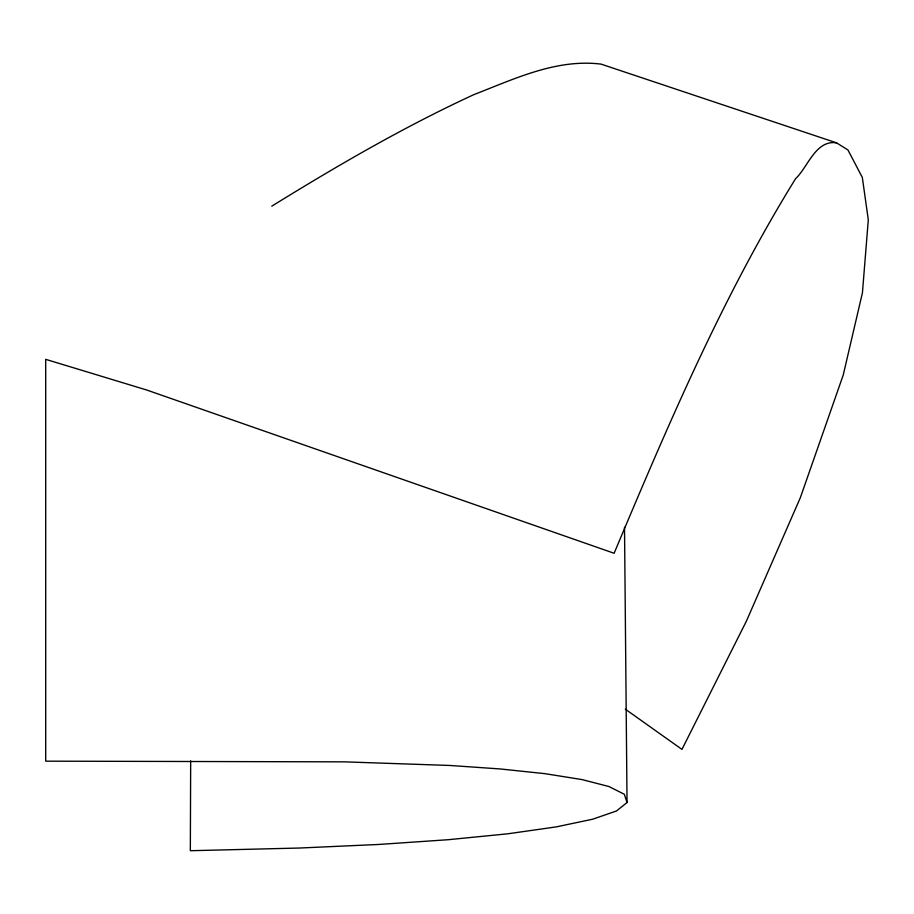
<?xml version="1.0" encoding="UTF-8"?>
<svg xmlns="http://www.w3.org/2000/svg" width="914" height="914" viewBox="0 0 914 914"><rect width="100%" height="100%" fill="white"/><g stroke="black" fill="none" stroke-linecap="round" stroke-linejoin="round"><path stroke-width="1.37" d="M190.672 760.882L190.34 850.717L299.415 848.032L378.579 844.467L448.157 839.715L507.658 833.819L556.169 826.907L592.718 819.195L616.493 810.969L627.038 802.538L624.513 527.252M271.755 206.176C337.312 165.708 403.977 126.84 474.012 94.565C514.513 78.89 556.443 58.599 601.058 64.117L836.641 142.881L847.975 150.01L862.325 177.465L868.3 219.806L862.439 292.766L843.222 375.071L800.31 497.764L746.361 621.212L681.958 749.4L625.302 709.15M836.641 142.881C815.619 139.556 807.862 167.319 795.603 178.653C722.437 296.879 667.871 425.376 614.117 553.267L146.56 389.958L45.7 359.339L45.7 761.168L344.498 761.853L449.939 765.464L500.152 768.948L544.995 773.667L581.967 779.573L608.964 786.531L624.353 794.289L627.038 802.538"/></g></svg>
